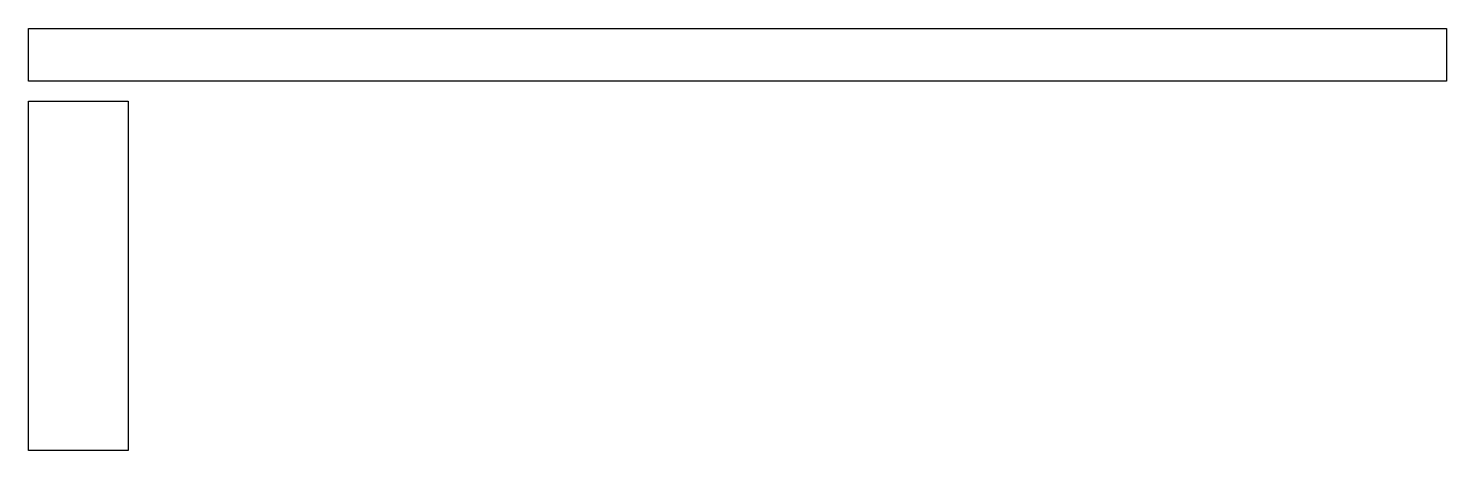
# Model space of a CAD drawing. Header units: millimetres. Extents: x 0 to 99.4, y 57 to 86.6.
import ezdxf

# ---------------------------------------------------------------- set-up
doc = ezdxf.new("R2010")
doc.units = ezdxf.units.MM
doc.layers.add('INTERDIT', color=1, linetype='Continuous')

msp = doc.modelspace()

# ---------------------------------------------------------------- linework, layer by layer
at = {"layer": 'INTERDIT'}
for points in [[(0, 86.6), (99.4, 86.6), (99.4, 82.9), (0, 82.9)], [(0, 81.5), (7, 81.5), (7, 57), (0, 57)]]:
    msp.add_lwpolyline(points, close=True, dxfattribs=at)

doc.saveas('drawing.dxf')
